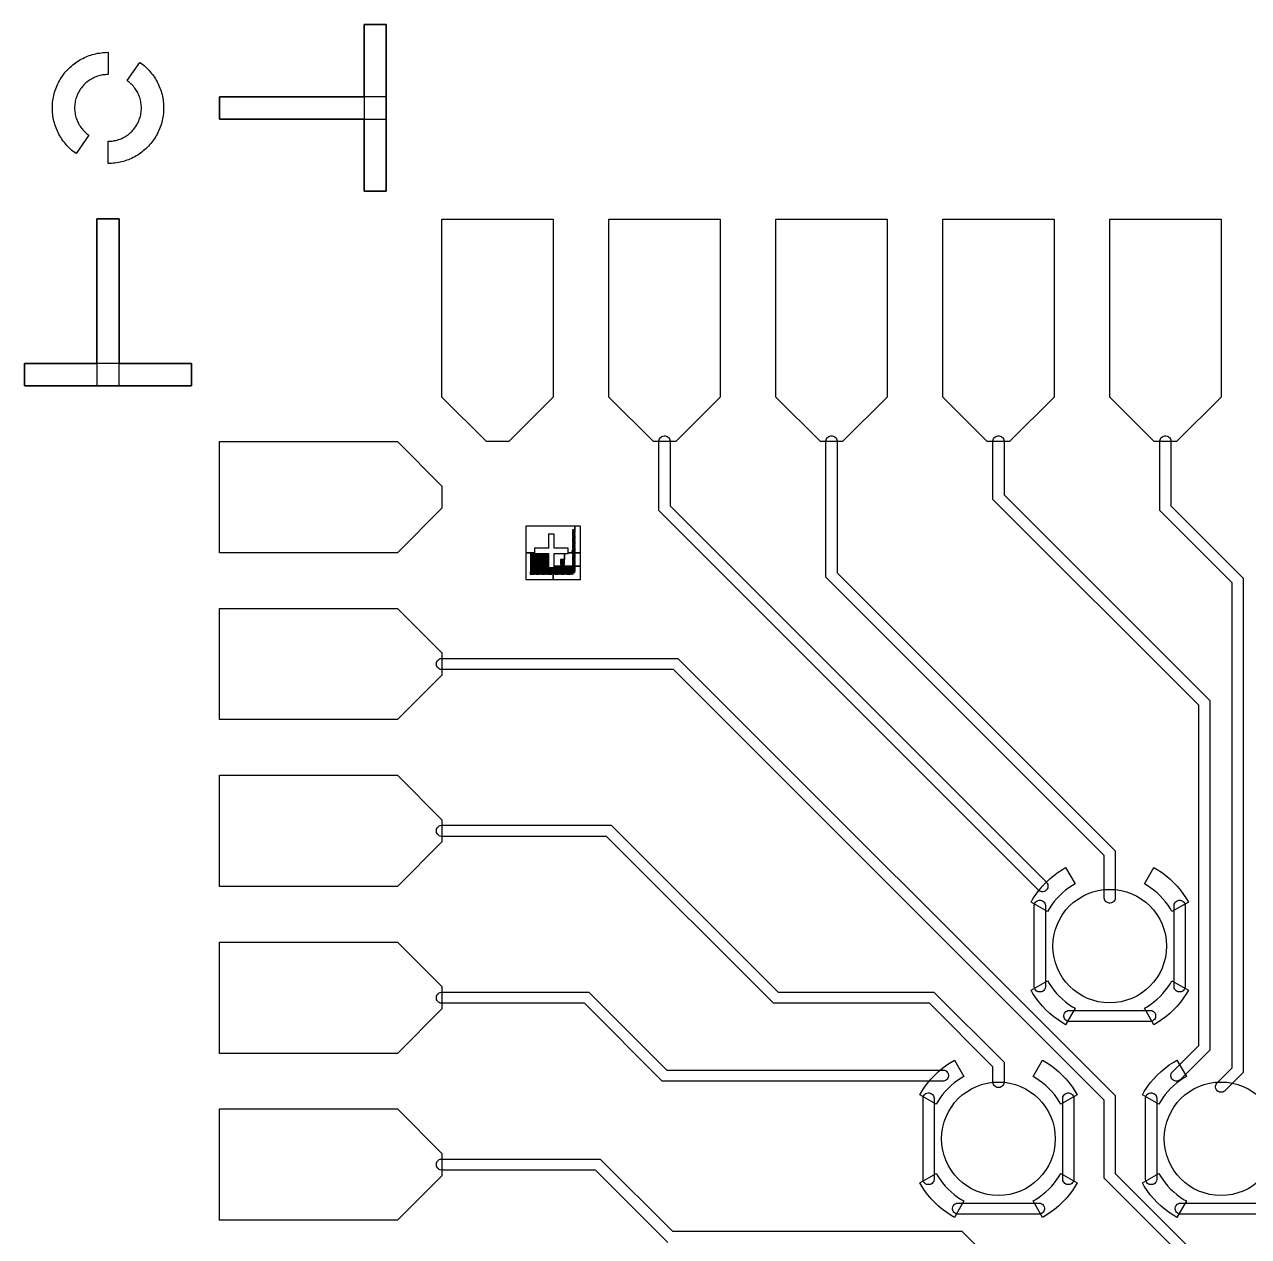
# Model space of a CAD drawing. Extents: x -17000 to 83000, y -61000 to 39000.
# Drawn here: x 43249 to 54247, y -21147 to -10251 of the extents above; entities that cross this region are included whole.
import ezdxf

# ---------------------------------------------------------------- set-up
doc = ezdxf.new("R2010")
doc.units = 0
doc.layers.add('Central Electrodes', color=2, linetype='CONTINUOUS')

# ---------------------------------------------------------------- blocks, each defined once
blk = doc.blocks.new('Half_moon_alignment1')
at = {"layer": 'Central Electrodes'}
for points in [[(-286.79, -409.58), (-299.5, -400.5), (-311.75, -391), (-324, -381), (-335.75, -370.75), (-347, -360), (-358, -349), (-368.75, -337.5), (-379.25, -326), (-389.25, -314), (-398.75, -301.5), (-408, -289), (-417, -276), (-425.25, -263), (-433.25, -249.5), (-441, -236), (-448, -222), (-454.75, -208), (-461, -193.5), (-466.75, -179), (-472.25, -164.5), (-477.25, -149.5), (-481.5, -134.5), (-485.5, -119.5), (-489, -104.25), (-492, -89), (-494.5, -73.5), (-496.75, -58), (-498.25, -42.5), (-499.25, -27), (-500, -11.25), (-500, 4.25), (-499.75, 20), (-498.75, 35.5), (-497.5, 51), (-495.5, 66.5), (-493.25, 82), (-490.5, 97.5), (-487.25, 112.75), (-483.5, 127.75), (-479.25, 143), (-474.5, 157.75), (-469.25, 172.5), (-463.75, 187), (-457.75, 201.5), (-451, 215.75), (-444.25, 229.75), (-436.75, 243.5), (-429, 257), (-420.75, 270.25), (-412, 283.25), (-403, 296), (-393.5, 308.5), (-383.75, 320.5), (-373.5, 332.5), (-363, 344), (-352, 355), (-340.75, 366), (-329.25, 376.5), (-317.25, 386.5), (-305, 396.25), (-292.5, 405.5), (-279.75, 414.5), (-266.5, 423), (-253.25, 431.25), (-239.75, 438.75), (-225.75, 446), (-211.75, 453), (-197.5, 459.25), (-183, 465.25), (-168.5, 470.75), (-153.75, 475.75), (-138.75, 480.5), (-123.75, 484.5), (-108.5, 488), (-93.25, 491.25), (-77.75, 494), (-62.25, 496.25), (-46.75, 497.75), (-31.25, 499), (-15.5, 499.75), (0, 500), (0, 300), (-12, 299.75), (-24, 299), (-36, 297.75), (-48, 296.25), (-59.75, 294), (-71.5, 291.25), (-83.25, 288.25), (-94.75, 284.75), (-106.25, 280.75), (-117.25, 276.25), (-128.25, 271.25), (-139, 265.75), (-149.75, 260), (-160, 253.75), (-170, 247.25), (-179.75, 240.25), (-189.25, 232.75), (-198.5, 225), (-207.5, 216.75), (-216, 208.25), (-224.25, 199.5), (-232, 190.25), (-239.5, 180.75), (-246.5, 171), (-253.25, 161), (-259.5, 150.75), (-265.25, 140.25), (-270.75, 129.5), (-275.75, 118.5), (-280.25, 107.25), (-284.25, 96), (-288, 84.5), (-291, 72.75), (-293.75, 61), (-296, 49.25), (-297.75, 37.25), (-299, 25.25), (-299.75, 13.25), (-300, 1.25), (-299.75, -10.75), (-299.25, -22.75), (-298, -34.75), (-296.25, -46.75), (-294.25, -58.75), (-291.75, -70.5), (-288.5, -82), (-285, -93.5), (-281, -105), (-276.75, -116.25), (-271.75, -127.25), (-266.5, -138), (-260.75, -148.5), (-254.5, -159), (-248, -169), (-241, -178.75), (-233.5, -188.25), (-225.75, -197.5), (-217.75, -206.5), (-209.25, -215), (-200.5, -223.25), (-191.25, -231.25), (-181.75, -238.75), (-172.07, -245.75)], [(0, -500), (0, -300), (12, -299.75), (24, -299), (36, -297.75), (48, -296.25), (59.75, -294), (71.5, -291.25), (83.25, -288.25), (94.75, -284.75), (106.25, -280.75), (117.25, -276.25), (128.25, -271.25), (139, -265.75), (149.75, -260), (160, -253.75), (170, -247.25), (179.75, -240.25), (189.25, -232.75), (198.5, -225), (207.5, -216.75), (216, -208.25), (224.25, -199.5), (232, -190.25), (239.5, -180.75), (246.5, -171), (253.25, -161), (259.5, -150.75), (265.25, -140.25), (270.75, -129.5), (275.75, -118.5), (280.25, -107.25), (284.25, -96), (288, -84.5), (291, -72.75), (293.75, -61), (296, -49.25), (297.75, -37.25), (299, -25.25), (299.75, -13.25), (300, -1.25), (299.75, 10.75), (299.25, 22.75), (298, 34.75), (296.25, 46.75), (294.25, 58.75), (291.75, 70.5), (288.5, 82), (285, 93.5), (281, 105), (276.75, 116.25), (271.75, 127.25), (266.5, 138), (260.75, 148.5), (254.5, 159), (248, 169), (241, 178.75), (233.5, 188.25), (225.75, 197.5), (217.75, 206.5), (209.25, 215), (200.5, 223.25), (191.25, 231.25), (181.75, 238.75), (172.07, 245.75), (286.79, 409.58), (299.5, 400.5), (311.75, 391), (324, 381), (335.75, 370.75), (347, 360), (358, 349), (368.75, 337.5), (379.25, 326), (389.25, 314), (398.75, 301.5), (408, 289), (417, 276), (425.25, 263), (433.25, 249.5), (441, 236), (448, 222), (454.75, 208), (461, 193.5), (466.75, 179), (472.25, 164.5), (477.25, 149.5), (481.5, 134.5), (485.5, 119.5), (489, 104.25), (492, 89), (494.5, 73.5), (496.75, 58), (498.25, 42.5), (499.25, 27), (500, 11.25), (500, -4.25), (499.75, -20), (498.75, -35.5), (497.5, -51), (495.5, -66.5), (493.25, -82), (490.5, -97.5), (487.25, -112.75), (483.5, -127.75), (479.25, -143), (474.5, -157.75), (469.25, -172.5), (463.75, -187), (457.75, -201.5), (451, -215.75), (444.25, -229.75), (436.75, -243.5), (429, -257), (420.75, -270.25), (412, -283.25), (403, -296), (393.5, -308.5), (383.75, -320.5), (373.5, -332.5), (363, -344), (352, -355), (340.75, -366), (329.25, -376.5), (317.25, -386.5), (305, -396.25), (292.5, -405.5), (279.75, -414.5), (266.5, -423), (253.25, -431.25), (239.75, -438.75), (225.75, -446), (211.75, -453), (197.5, -459.25), (183, -465.25), (168.5, -470.75), (153.75, -475.75), (138.75, -480.5), (123.75, -484.5), (108.5, -488), (93.25, -491.25), (77.75, -494), (62.25, -496.25), (46.75, -497.75), (31.25, -499), (15.5, -499.75)]]:
    blk.add_lwpolyline(points, close=True, dxfattribs=at)
blk = doc.blocks.new('BIG_photolith_alignment1')
at = {"layer": 'Central Electrodes'}
for points in [[(-225, -17.5), (-225, 225), (210, 225), (210, 190), (190, 190), (190, 185), (210, 185), (210, 180.5), (190, 180.5), (190, 175.5), (210, 175.5), (210, 171), (190, 171), (190, 166), (210, 166), (210, 161.5), (190, 161.5), (190, 156.5), (210, 156.5), (210, 152), (190, 152), (190, 147), (210, 147), (210, 142.5), (190, 142.5), (190, 137.5), (210, 137.5), (210, 133), (190, 133), (190, 128), (210, 128), (210, 123.5), (190, 123.5), (190, 118.5), (210, 118.5), (210, 114), (190, 114), (190, 109), (210, 109), (210, 104.5), (190, 104.5), (190, 99.5), (210, 99.5), (210, 95), (190, 95), (190, 90), (210, 90), (210, 85.5), (190, 85.5), (190, 80.5), (210, 80.5), (210, 76), (190, 76), (190, 71), (210, 71), (210, 66.5), (190, 66.5), (190, 61.5), (210, 61.5), (210, 57), (190, 57), (190, 52), (210, 52), (210, 47.5), (190, 47.5), (190, 42.5), (210, 42.5), (210, 38), (190, 38), (190, 33), (210, 33), (210, 28.5), (190, 28.5), (190, 23.5), (210, 23.5), (210, 19), (190, 19), (190, 14), (210, 14), (210, 9.5), (190, 9.5), (190, 4.5), (210, 4.5), (210, 0), (185, 0), (185, -5), (210, -5), (210, -9.5), (190, -9.5), (190, -14.5), (210, -14.5), (210, 225), (260, 225), (260, -17.5), (150, -17.5), (150, 25), (25, 25), (25, 150), (-25, 150), (-25, 25), (-150, 25), (-150, -17.5)], [(-225, -260), (-225, -17.5), (-185, -17.5), (-185, -190), (-190, -190), (-190, -210), (-185, -210), (-185, -17.5), (-175.5, -17.5), (-175.5, -190), (-180.5, -190), (-180.5, -210), (-175.5, -210), (-175.5, -17.5), (-166, -17.5), (-166, -190), (-171, -190), (-171, -210), (-166, -210), (-166, -17.5), (-156.5, -17.5), (-156.5, -190), (-161.5, -190), (-161.5, -210), (-156.5, -210), (-156.5, -17.5), (-150, -17.5), (-150, -25), (-147, -25), (-147, -190), (-152, -190), (-152, -210), (-147, -210), (-147, -25), (-137.5, -25), (-137.5, -190), (-142.5, -190), (-142.5, -210), (-137.5, -210), (-137.5, -25), (-128, -25), (-128, -190), (-133, -190), (-133, -210), (-128, -210), (-128, -25), (-118.5, -25), (-118.5, -190), (-123.5, -190), (-123.5, -210), (-118.5, -210), (-118.5, -25), (-109, -25), (-109, -190), (-114, -190), (-114, -210), (-109, -210), (-109, -25), (-99.5, -25), (-99.5, -190), (-104.5, -190), (-104.5, -210), (-99.5, -210), (-99.5, -25), (-90, -25), (-90, -190), (-95, -190), (-95, -210), (-90, -210), (-90, -25), (-80.5, -25), (-80.5, -190), (-85.5, -190), (-85.5, -210), (-80.5, -210), (-80.5, -25), (-71, -25), (-71, -190), (-76, -190), (-76, -210), (-71, -210), (-71, -25), (-61.5, -25), (-61.5, -190), (-66.5, -190), (-66.5, -210), (-61.5, -210), (-61.5, -25), (-52, -25), (-52, -190), (-57, -190), (-57, -210), (-52, -210), (-52, -25), (-42.5, -25), (-42.5, -190), (-47.5, -190), (-47.5, -210), (-42.5, -210), (-42.5, -25), (-33, -25), (-33, -190), (-38, -190), (-38, -210), (-33, -210), (-33, -25), (-25, -25), (-25, -150), (-23.5, -150), (-23.5, -190), (-28.5, -190), (-28.5, -210), (-23.5, -210), (-23.5, -150), (-14, -150), (-14, -190), (-19, -190), (-19, -210), (-14, -210), (-14, -150), (-4.5, -150), (-4.5, -190), (-9.5, -190), (-9.5, -210), (-4.5, -210), (-4.5, -150), (5, -150), (5, -185), (0, -185), (0, -210), (5, -210), (5, -150), (14.5, -150), (14.5, -190), (9.5, -190), (9.5, -210), (14.5, -210), (14.5, -150), (17.5, -150), (17.5, -260)], [(25, -138.75), (25, -25), (117.5, -25), (117.5, -77.5), (82.5, -77.5), (82.5, -122.5), (117.5, -122.5), (117.5, -25), (150, -25), (150, -17.5), (210, -17.5), (210, -19), (190, -19), (190, -24), (210, -24), (210, -28.5), (190, -28.5), (190, -33.5), (210, -33.5), (210, -38), (190, -38), (190, -43), (210, -43), (210, -47.5), (190, -47.5), (190, -52.5), (210, -52.5), (210, -57), (190, -57), (190, -62), (210, -62), (210, -66.5), (190, -66.5), (190, -71.5), (210, -71.5), (210, -76), (190, -76), (190, -81), (210, -81), (210, -85.5), (190, -85.5), (190, -90.5), (210, -90.5), (210, -95), (190, -95), (190, -100), (210, -100), (210, -104.5), (190, -104.5), (190, -109.5), (210, -109.5), (210, -114), (190, -114), (190, -119), (210, -119), (210, -123.5), (190, -123.5), (190, -128.5), (210, -128.5), (210, -133), (190, -133), (190, -138), (210, -138), (210, -17.5), (260, -17.5), (260, -138.75)], [(92.5, -117.5), (87.5, -112.5), (87.5, -87.5), (92.5, -82.5), (107.5, -82.5), (112.5, -87.5), (112.5, -112.5), (107.5, -117.5), (92.5, -117.5), (92.5, -110), (95, -112.5), (105, -112.5), (107.5, -110), (107.5, -90), (105, -87.5), (95, -87.5), (92.5, -90)], [(17.5, -260), (17.5, -150), (24, -150), (24, -190), (19, -190), (19, -210), (24, -210), (24, -150), (25, -150), (25, -138.75), (33.5, -138.75), (33.5, -190), (28.5, -190), (28.5, -210), (33.5, -210), (33.5, -138.75), (43, -138.75), (43, -190), (38, -190), (38, -210), (43, -210), (43, -138.75), (52.5, -138.75), (52.5, -190), (47.5, -190), (47.5, -210), (52.5, -210), (52.5, -138.75), (62, -138.75), (62, -190), (57, -190), (57, -210), (62, -210), (62, -138.75), (71.5, -138.75), (71.5, -190), (66.5, -190), (66.5, -210), (71.5, -210), (71.5, -138.75), (81, -138.75), (81, -190), (76, -190), (76, -210), (81, -210), (81, -138.75), (90.5, -138.75), (90.5, -190), (85.5, -190), (85.5, -210), (90.5, -210), (90.5, -138.75), (100, -138.75), (100, -190), (95, -190), (95, -210), (100, -210), (100, -138.75), (109.5, -138.75), (109.5, -190), (104.5, -190), (104.5, -210), (109.5, -210), (109.5, -138.75), (119, -138.75), (119, -190), (114, -190), (114, -210), (119, -210), (119, -138.75), (128.5, -138.75), (128.5, -190), (123.5, -190), (123.5, -210), (128.5, -210), (128.5, -138.75), (138, -138.75), (138, -190), (133, -190), (133, -210), (138, -210), (138, -138.75), (147.5, -138.75), (147.5, -190), (142.5, -190), (142.5, -210), (147.5, -210), (147.5, -138.75), (157, -138.75), (157, -190), (152, -190), (152, -210), (157, -210), (157, -138.75), (166.5, -138.75), (166.5, -190), (161.5, -190), (161.5, -210), (166.5, -210), (166.5, -138.75), (176, -138.75), (176, -190), (171, -190), (171, -210), (176, -210), (176, -138.75), (185.5, -138.75), (185.5, -190), (180.5, -190), (180.5, -210), (185.5, -210), (185.5, -138.75), (210, -138.75), (210, -142.5), (190, -142.5), (190, -147.5), (210, -147.5), (210, -152), (190, -152), (190, -157), (210, -157), (210, -161.5), (190, -161.5), (190, -166.5), (210, -166.5), (210, -171), (190, -171), (190, -176), (210, -176), (210, -180.5), (190, -180.5), (190, -185.5), (210, -185.5), (210, -190), (190, -190), (190, -210), (195, -210), (195, -195), (210, -195), (210, -138.75), (260, -138.75), (260, -260)]]:
    blk.add_lwpolyline(points, close=True, dxfattribs=at)

msp = doc.modelspace()

# ---------------------------------------------------------------- linework, layer by layer
at = {"layer": 'Central Electrodes'}
for points in [[(46300.136, -11750.973), (46300.136, -11100.973), (45000.136, -11100.973), (45000.136, -10900.973), (46300.136, -10900.973), (46300.136, -10250.973), (46500.136, -10250.973), (46500.136, -11750.973)], [(43249.137, -13498.084), (43249.137, -13298.084), (43899.137, -13298.084), (43899.137, -11998.084), (44099.137, -11998.084), (44099.137, -13298.084), (44749.137, -13298.084), (44749.137, -13498.084)], [(47400, -14000), (47000, -13600), (47000, -12000), (48000, -12000), (48000, -13600), (47600, -14000)], [(48900, -14000), (48500, -13600), (48500, -12000), (49500, -12000), (49500, -13600), (49100, -14000)], [(50400, -14000), (50000, -13600), (50000, -12000), (51000, -12000), (51000, -13600), (50600, -14000)], [(51900, -14000), (51500, -13600), (51500, -12000), (52500, -12000), (52500, -13600), (52100, -14000)], [(53400, -14000), (53000, -13600), (53000, -12000), (54000, -12000), (54000, -13600), (53600, -14000)], [(52399.56, -18047.188), (52389.711, -18047.184), (52380.052, -18045.259), (52370.954, -18041.487), (52362.766, -18036.012), (48950, -14620.7), (48950, -13995.075), (48951.921, -13985.416), (48955.691, -13976.316), (48961.162, -13968.127), (48968.127, -13961.162), (48976.316, -13955.691), (48985.416, -13951.921), (48995.075, -13950), (49004.925, -13950), (49014.584, -13951.921), (49023.684, -13955.691), (49031.873, -13961.162), (49038.838, -13968.127), (49044.309, -13976.316), (49048.079, -13985.416), (49050, -13995.075), (49050, -14579.3), (52433.503, -17965.327), (52438.972, -17973.519), (52442.738, -17982.619), (52444.656, -17992.28), (52444.652, -18002.129), (52442.727, -18011.788), (52438.955, -18020.886), (52433.48, -18029.074), (52426.513, -18036.035), (52418.321, -18041.504), (52409.221, -18045.27)], [(52995.075, -18150), (52985.416, -18148.079), (52976.316, -18144.309), (52968.127, -18138.838), (52961.162, -18131.873), (52955.691, -18123.684), (52951.921, -18114.584), (52950, -18104.925), (52950, -17720.71), (50450, -15220.71), (50450, -13995.075), (50451.921, -13985.416), (50455.691, -13976.316), (50461.162, -13968.127), (50468.127, -13961.162), (50476.316, -13955.691), (50485.416, -13951.921), (50495.075, -13950), (50504.925, -13950), (50514.584, -13951.921), (50523.684, -13955.691), (50531.873, -13961.162), (50538.838, -13968.127), (50544.309, -13976.316), (50548.079, -13985.416), (50550, -13995.075), (50550, -15179.29), (53050, -17679.29), (53050, -18104.925), (53048.079, -18114.584), (53044.309, -18123.684), (53038.838, -18131.873), (53031.873, -18138.838), (53023.684, -18144.309), (53014.584, -18148.079), (53004.925, -18150)], [(53595.075, -19750), (53585.415, -19748.078), (53576.316, -19744.309), (53568.127, -19738.838), (53561.162, -19731.873), (53555.691, -19723.684), (53551.922, -19714.585), (53550, -19704.925), (53550, -19695.076), (53551.922, -19685.416), (53555.691, -19676.316), (53561.163, -19668.127), (53800, -19429.29), (53800, -16370.71), (51950, -14520.71), (51950, -13995.075), (51951.921, -13985.416), (51955.691, -13976.316), (51961.162, -13968.127), (51968.127, -13961.162), (51976.316, -13955.691), (51985.416, -13951.921), (51995.075, -13950), (52004.925, -13950), (52014.584, -13951.921), (52023.684, -13955.691), (52031.873, -13961.162), (52038.838, -13968.127), (52044.309, -13976.316), (52048.079, -13985.416), (52050, -13995.075), (52050, -14479.29), (53900, -16329.29), (53900, -19470.71), (53631.873, -19738.837), (53623.684, -19744.309), (53614.584, -19748.078), (53604.924, -19750)], [(53995.075, -19850), (53985.415, -19848.078), (53976.316, -19844.309), (53968.127, -19838.838), (53961.162, -19831.873), (53955.691, -19823.684), (53951.922, -19814.585), (53950, -19804.925), (53950, -19795.076), (53951.922, -19785.416), (53955.691, -19776.316), (53961.163, -19768.127), (54100, -19629.29), (54100, -15270.71), (53450, -14620.71), (53450, -13995.075), (53451.921, -13985.416), (53455.691, -13976.316), (53461.162, -13968.127), (53468.127, -13961.162), (53476.316, -13955.691), (53485.416, -13951.921), (53495.075, -13950), (53504.925, -13950), (53514.584, -13951.921), (53523.684, -13955.691), (53531.873, -13961.162), (53538.838, -13968.127), (53544.309, -13976.316), (53548.079, -13985.416), (53550, -13995.075), (53550, -14579.29), (54200, -15229.29), (54200, -19670.71), (54031.873, -19838.837), (54023.684, -19844.309), (54014.584, -19848.078), (54004.924, -19850)], [(45000, -15000), (45000, -14000), (46600, -14000), (47000, -14400), (47000, -14600), (46600, -15000)], [(45000, -16500), (45000, -15500), (46600, -15500), (47000, -15900), (47000, -16100), (46600, -16500)], [(45000, -18000), (45000, -17000), (46600, -17000), (47000, -17400), (47000, -17600), (46600, -18000)], [(51995.075, -19807.697), (51985.416, -19805.776), (51976.316, -19802.006), (51968.127, -19796.535), (51961.162, -19789.57), (51955.691, -19781.381), (51951.921, -19772.281), (51950, -19762.622), (51950, -19620.71), (51379.29, -19050), (49979.29, -19050), (48479.29, -17550), (46995.075, -17550), (46985.416, -17548.079), (46976.316, -17544.309), (46968.127, -17538.838), (46961.162, -17531.873), (46955.691, -17523.684), (46951.921, -17514.584), (46950, -17504.925), (46950, -17495.075), (46951.921, -17485.416), (46955.691, -17476.316), (46961.162, -17468.127), (46968.127, -17461.162), (46976.316, -17455.691), (46985.416, -17451.921), (46995.075, -17450), (48520.71, -17450), (50020.71, -18950), (51420.71, -18950), (52050, -19579.29), (52050, -19762.622), (52048.079, -19772.281), (52044.309, -19781.381), (52038.838, -19789.57), (52031.873, -19796.535), (52023.684, -19802.006), (52014.584, -19805.776), (52004.925, -19807.697)], [(52440.743, -18224.558), (52293.52, -18139.558), (52310.303, -18110.487), (52336.206, -18071.104), (52364.353, -18033.296), (52394.654, -17997.186), (52427.001, -17962.9), (52461.287, -17930.552), (52497.398, -17900.252), (52535.205, -17872.105), (52574.59, -17846.201), (52603.66, -17829.418), (52688.66, -17976.642), (52663.872, -17990.953), (52632.757, -18011.419), (52602.88, -18033.66), (52574.35, -18057.601), (52547.26, -18083.158), (52521.701, -18110.249), (52497.762, -18138.779), (52475.521, -18168.654), (52455.055, -18199.771)], [(53559.257, -18224.558), (53544.945, -18199.771), (53524.479, -18168.654), (53502.238, -18138.779), (53478.299, -18110.249), (53452.74, -18083.158), (53425.649, -18057.601), (53397.12, -18033.66), (53367.243, -18011.419), (53336.127, -17990.953), (53311.34, -17976.642), (53396.34, -17829.418), (53425.409, -17846.201), (53464.794, -17872.105), (53502.602, -17900.252), (53538.713, -17930.552), (53572.999, -17962.9), (53605.346, -17997.186), (53635.646, -18033.296), (53663.793, -18071.104), (53689.697, -18110.487), (53706.48, -18139.558)], [(52367.207, -18948.398), (52357.548, -18946.477), (52348.448, -18942.707), (52340.259, -18937.236), (52333.294, -18930.271), (52327.823, -18922.082), (52324.053, -18912.982), (52322.132, -18903.323), (52322.132, -18168.473), (52324.053, -18158.814), (52327.823, -18149.714), (52333.294, -18141.525), (52340.259, -18134.56), (52348.448, -18129.089), (52357.548, -18125.319), (52367.207, -18123.398), (52377.057, -18123.398), (52386.716, -18125.319), (52395.816, -18129.089), (52404.005, -18134.56), (52410.97, -18141.525), (52416.441, -18149.714), (52420.211, -18158.814), (52422.132, -18168.473), (52422.132, -18903.323), (52420.211, -18912.982), (52416.441, -18922.082), (52410.97, -18930.271), (52404.005, -18937.236), (52395.816, -18942.707), (52386.716, -18946.477), (52377.057, -18948.398)], [(53622.943, -18948.398), (53613.284, -18946.477), (53604.184, -18942.707), (53595.995, -18937.236), (53589.03, -18930.271), (53583.559, -18922.082), (53579.789, -18912.982), (53577.868, -18903.323), (53577.868, -18168.473), (53579.789, -18158.814), (53583.559, -18149.714), (53589.03, -18141.525), (53595.995, -18134.56), (53604.184, -18129.089), (53613.284, -18125.319), (53622.943, -18123.398), (53632.793, -18123.398), (53642.452, -18125.319), (53651.552, -18129.089), (53659.741, -18134.56), (53666.706, -18141.525), (53672.177, -18149.714), (53675.947, -18158.814), (53677.868, -18168.473), (53677.868, -18903.323), (53675.947, -18912.982), (53672.177, -18922.082), (53666.706, -18930.271), (53659.741, -18937.236), (53651.552, -18942.707), (53642.452, -18946.477), (53632.793, -18948.398)], [(45000, -19500), (45000, -18500), (46600, -18500), (47000, -18900), (47000, -19100), (46600, -19500)], [(52603.66, -19242.379), (52574.59, -19225.595), (52535.206, -19199.691), (52497.399, -19171.546), (52461.287, -19141.244), (52427.001, -19108.897), (52394.654, -19074.611), (52364.353, -19038.501), (52336.206, -19000.692), (52310.303, -18961.309), (52293.52, -18932.238), (52440.743, -18847.238), (52455.054, -18872.026), (52475.521, -18903.142), (52497.762, -18933.018), (52521.701, -18961.548), (52547.26, -18988.638), (52574.351, -19014.197), (52602.88, -19038.136), (52632.756, -19060.378), (52663.874, -19080.844), (52688.66, -19095.155)], [(53396.34, -19242.379), (53311.34, -19095.155), (53336.126, -19080.844), (53367.244, -19060.378), (53397.12, -19038.136), (53425.649, -19014.197), (53452.74, -18988.638), (53478.299, -18961.548), (53502.238, -18933.018), (53524.479, -18903.142), (53544.945, -18872.026), (53559.257, -18847.238), (53706.48, -18932.238), (53689.696, -18961.309), (53663.794, -19000.692), (53635.646, -19038.501), (53605.346, -19074.611), (53572.999, -19108.897), (53538.713, -19141.244), (53502.601, -19171.546), (53464.794, -19199.691), (53425.41, -19225.595)], [(48979.29, -19750), (48279.29, -19050), (46995.075, -19050), (46985.416, -19048.079), (46976.316, -19044.309), (46968.127, -19038.838), (46961.162, -19031.873), (46955.691, -19023.684), (46951.921, -19014.584), (46950, -19004.925), (46950, -18995.075), (46951.921, -18985.416), (46955.691, -18976.316), (46961.162, -18968.127), (46968.127, -18961.162), (46976.316, -18955.691), (46985.416, -18951.921), (46995.075, -18950), (48320.71, -18950), (49020.71, -19650), (51504.925, -19650), (51514.584, -19651.921), (51523.684, -19655.691), (51531.873, -19661.162), (51538.838, -19668.127), (51544.309, -19676.316), (51548.079, -19685.416), (51550, -19695.075), (51550, -19704.925), (51548.079, -19714.584), (51544.309, -19723.684), (51538.838, -19731.873), (51531.873, -19738.838), (51523.684, -19744.309), (51514.584, -19748.079), (51504.925, -19750)], [(52632.575, -19213.767), (52622.916, -19211.846), (52613.816, -19208.076), (52605.627, -19202.605), (52598.662, -19195.64), (52593.191, -19187.451), (52589.421, -19178.351), (52587.5, -19168.692), (52587.5, -19158.842), (52589.421, -19149.183), (52593.191, -19140.083), (52598.662, -19131.894), (52605.627, -19124.929), (52613.816, -19119.458), (52622.916, -19115.688), (52632.575, -19113.767), (53367.425, -19113.767), (53377.084, -19115.688), (53386.184, -19119.458), (53394.373, -19124.929), (53401.338, -19131.894), (53406.809, -19140.083), (53410.579, -19149.183), (53412.5, -19158.842), (53412.5, -19168.692), (53410.579, -19178.351), (53406.809, -19187.451), (53401.338, -19195.64), (53394.373, -19202.605), (53386.184, -19208.076), (53377.084, -19211.846), (53367.425, -19213.767)], [(51440.743, -19956.609), (51293.52, -19871.609), (51310.303, -19842.538), (51336.206, -19803.155), (51364.354, -19765.347), (51394.654, -19729.236), (51427.001, -19694.95), (51461.287, -19662.603), (51497.398, -19632.303), (51535.205, -19604.156), (51574.59, -19578.252), (51603.66, -19561.469), (51688.66, -19708.693), (51663.872, -19723.004), (51632.757, -19743.47), (51602.879, -19765.712), (51574.351, -19789.65), (51547.26, -19815.209), (51521.701, -19842.3), (51497.763, -19870.828), (51475.52, -19900.706), (51455.055, -19931.822)], [(52559.257, -19956.609), (52544.945, -19931.822), (52524.479, -19900.706), (52502.237, -19870.828), (52478.299, -19842.3), (52452.74, -19815.209), (52425.649, -19789.65), (52397.121, -19765.712), (52367.243, -19743.47), (52336.127, -19723.004), (52311.34, -19708.693), (52396.34, -19561.469), (52425.409, -19578.252), (52464.794, -19604.156), (52502.602, -19632.303), (52538.713, -19662.603), (52572.999, -19694.95), (52605.346, -19729.236), (52635.646, -19765.347), (52663.793, -19803.155), (52689.697, -19842.538), (52706.48, -19871.609)], [(53440.743, -19956.609), (53293.52, -19871.609), (53310.303, -19842.538), (53336.206, -19803.155), (53364.354, -19765.347), (53394.654, -19729.236), (53427.001, -19694.95), (53461.287, -19662.603), (53497.398, -19632.303), (53535.205, -19604.156), (53574.59, -19578.252), (53603.66, -19561.469), (53688.66, -19708.693), (53663.872, -19723.004), (53632.757, -19743.47), (53602.879, -19765.712), (53574.351, -19789.65), (53547.26, -19815.209), (53521.701, -19842.3), (53497.763, -19870.828), (53475.52, -19900.706), (53455.055, -19931.822)], [(51367.207, -20680.449), (51357.548, -20678.528), (51348.448, -20674.758), (51340.259, -20669.287), (51333.294, -20662.322), (51327.823, -20654.133), (51324.053, -20645.033), (51322.132, -20635.374), (51322.132, -19900.524), (51324.053, -19890.865), (51327.823, -19881.765), (51333.294, -19873.576), (51340.259, -19866.611), (51348.448, -19861.14), (51357.548, -19857.37), (51367.207, -19855.449), (51377.057, -19855.449), (51386.716, -19857.37), (51395.816, -19861.14), (51404.005, -19866.611), (51410.97, -19873.576), (51416.441, -19881.765), (51420.211, -19890.865), (51422.132, -19900.524), (51422.132, -20635.374), (51420.211, -20645.033), (51416.441, -20654.133), (51410.97, -20662.322), (51404.005, -20669.287), (51395.816, -20674.758), (51386.716, -20678.528), (51377.057, -20680.449)], [(52622.943, -20680.449), (52613.284, -20678.528), (52604.184, -20674.758), (52595.995, -20669.287), (52589.03, -20662.322), (52583.559, -20654.133), (52579.789, -20645.033), (52577.868, -20635.374), (52577.868, -19900.524), (52579.789, -19890.865), (52583.559, -19881.765), (52589.03, -19873.576), (52595.995, -19866.611), (52604.184, -19861.14), (52613.284, -19857.37), (52622.943, -19855.449), (52632.793, -19855.449), (52642.452, -19857.37), (52651.552, -19861.14), (52659.741, -19866.611), (52666.706, -19873.576), (52672.177, -19881.765), (52675.947, -19890.865), (52677.868, -19900.524), (52677.868, -20635.374), (52675.947, -20645.033), (52672.177, -20654.133), (52666.706, -20662.322), (52659.741, -20669.287), (52651.552, -20674.758), (52642.452, -20678.528), (52632.793, -20680.449)], [(53367.207, -20680.449), (53357.548, -20678.528), (53348.448, -20674.758), (53340.259, -20669.287), (53333.294, -20662.322), (53327.823, -20654.133), (53324.053, -20645.033), (53322.132, -20635.374), (53322.132, -19900.524), (53324.053, -19890.865), (53327.823, -19881.765), (53333.294, -19873.576), (53340.259, -19866.611), (53348.448, -19861.14), (53357.548, -19857.37), (53367.207, -19855.449), (53377.057, -19855.449), (53386.716, -19857.37), (53395.816, -19861.14), (53404.005, -19866.611), (53410.97, -19873.576), (53416.441, -19881.765), (53420.211, -19890.865), (53422.132, -19900.524), (53422.132, -20635.374), (53420.211, -20645.033), (53416.441, -20654.133), (53410.97, -20662.322), (53404.005, -20669.287), (53395.816, -20674.758), (53386.716, -20678.528), (53377.057, -20680.449)], [(45000, -21000), (45000, -20000), (46600, -20000), (47000, -20400), (47000, -20600), (46600, -21000)], [(51603.66, -20974.43), (51574.59, -20957.646), (51535.206, -20931.742), (51497.398, -20903.595), (51461.287, -20873.295), (51427.001, -20840.948), (51394.654, -20806.662), (51364.353, -20770.552), (51336.206, -20732.743), (51310.303, -20693.36), (51293.52, -20664.289), (51440.743, -20579.289), (51455.055, -20604.077), (51475.52, -20635.193), (51497.762, -20665.069), (51521.701, -20693.598), (51547.26, -20720.689), (51574.351, -20746.248), (51602.879, -20770.186), (51632.757, -20792.428), (51663.873, -20812.894), (51688.66, -20827.206)], [(52396.34, -20974.43), (52311.34, -20827.206), (52336.127, -20812.894), (52367.243, -20792.428), (52397.121, -20770.186), (52425.649, -20746.248), (52452.74, -20720.689), (52478.299, -20693.598), (52502.237, -20665.069), (52524.48, -20635.193), (52544.945, -20604.077), (52559.257, -20579.289), (52706.48, -20664.289), (52689.696, -20693.36), (52663.794, -20732.743), (52635.646, -20770.552), (52605.346, -20806.662), (52572.999, -20840.948), (52538.713, -20873.295), (52502.602, -20903.595), (52464.794, -20931.742), (52425.41, -20957.646)], [(53603.66, -20974.43), (53574.59, -20957.646), (53535.206, -20931.742), (53497.398, -20903.595), (53461.287, -20873.295), (53427.001, -20840.948), (53394.654, -20806.662), (53364.353, -20770.552), (53336.206, -20732.743), (53310.303, -20693.36), (53293.52, -20664.289), (53440.743, -20579.289), (53455.055, -20604.077), (53475.52, -20635.193), (53497.762, -20665.069), (53521.701, -20693.598), (53547.26, -20720.689), (53574.351, -20746.248), (53602.879, -20770.186), (53632.757, -20792.428), (53663.873, -20812.894), (53688.66, -20827.206)], [(51632.575, -20945.818), (51622.916, -20943.897), (51613.816, -20940.127), (51605.627, -20934.656), (51598.662, -20927.691), (51593.191, -20919.502), (51589.421, -20910.402), (51587.5, -20900.743), (51587.5, -20890.893), (51589.421, -20881.234), (51593.191, -20872.134), (51598.662, -20863.945), (51605.627, -20856.98), (51613.816, -20851.509), (51622.916, -20847.739), (51632.575, -20845.818), (52367.425, -20845.818), (52377.084, -20847.739), (52386.184, -20851.509), (52394.373, -20856.98), (52401.338, -20863.945), (52406.809, -20872.134), (52410.579, -20881.234), (52412.5, -20890.893), (52412.5, -20900.743), (52410.579, -20910.402), (52406.809, -20919.502), (52401.338, -20927.691), (52394.373, -20934.656), (52386.184, -20940.127), (52377.084, -20943.897), (52367.425, -20945.818)]]:
    msp.add_lwpolyline(points, close=True, dxfattribs=at)
for points in [[(46300.136, -10250.973), (46300.136, -11750.973)], [(46500.136, -10250.973), (46300.136, -10250.973)], [(46500.136, -11750.973), (46500.136, -10250.973)], [(45000.136, -10900.973), (45000.136, -11100.973)], [(46500.136, -10900.973), (45000.136, -10900.973)], [(46500.136, -11100.973), (46500.136, -10900.973)], [(45000.136, -11100.973), (46500.136, -11100.973)], [(46300.136, -11750.973), (46500.136, -11750.973)], [(43899.137, -11998.084), (43899.137, -13498.084)], [(44099.137, -11998.084), (43899.137, -11998.084)], [(44099.137, -13498.084), (44099.137, -11998.084)], [(43249.137, -13298.084), (43249.137, -13498.084)], [(44749.137, -13298.084), (43249.137, -13298.084)], [(44749.137, -13498.084), (44749.137, -13298.084)], [(43249.137, -13498.084), (44749.137, -13498.084)], [(43899.137, -13498.084), (44099.137, -13498.084)], [(54379.29, -22050), (52950, -20620.71), (52950, -19920.71), (49079.29, -16050), (46995.075, -16050), (46985.416, -16048.079), (46976.316, -16044.309), (46968.127, -16038.838), (46961.162, -16031.873), (46955.691, -16023.684), (46951.921, -16014.584), (46950, -16004.925), (46950, -15995.075), (46951.921, -15985.416), (46955.691, -15976.316), (46961.162, -15968.127), (46968.127, -15961.162), (46976.316, -15955.691), (46985.416, -15951.921), (46995.075, -15950), (49120.71, -15950), (53050, -19879.29), (53050, -20579.29), (54420.71, -21950)], [(49029.29, -21200), (48379.29, -20550), (46995.075, -20550), (46985.416, -20548.079), (46976.316, -20544.309), (46968.127, -20538.838), (46961.162, -20531.873), (46955.691, -20523.684), (46951.921, -20514.584), (46950, -20504.925), (46950, -20495.075), (46951.921, -20485.416), (46955.691, -20476.316), (46961.162, -20468.127), (46968.127, -20461.162), (46976.316, -20455.691), (46985.416, -20451.921), (46995.075, -20450), (48420.71, -20450), (49070.71, -21100), (51670.71, -21100), (52538.837, -21968.127)], [(54367.425, -20945.818), (53632.575, -20945.818), (53622.916, -20943.897), (53613.816, -20940.127), (53605.627, -20934.656), (53598.662, -20927.691), (53593.191, -20919.502), (53589.421, -20910.402), (53587.5, -20900.743), (53587.5, -20890.893), (53589.421, -20881.234), (53593.191, -20872.134), (53598.662, -20863.945), (53605.627, -20856.98), (53613.816, -20851.509), (53622.916, -20847.739), (53632.575, -20845.818), (54367.425, -20845.818)]]:
    msp.add_lwpolyline(points, dxfattribs=at)
for centre in [(53000, -18535.898), (52000, -20267.949), (54000, -20267.949)]:
    msp.add_circle(centre, 510.252, dxfattribs=at)

# ---------------------------------------------------------------- block references
for name, p in [('Half_moon_alignment1', (43999.594, -11001.466)), ('BIG_photolith_alignment1', (47982.5, -14982.5))]:
    msp.add_blockref(name, p)

doc.saveas('drawing.dxf')
